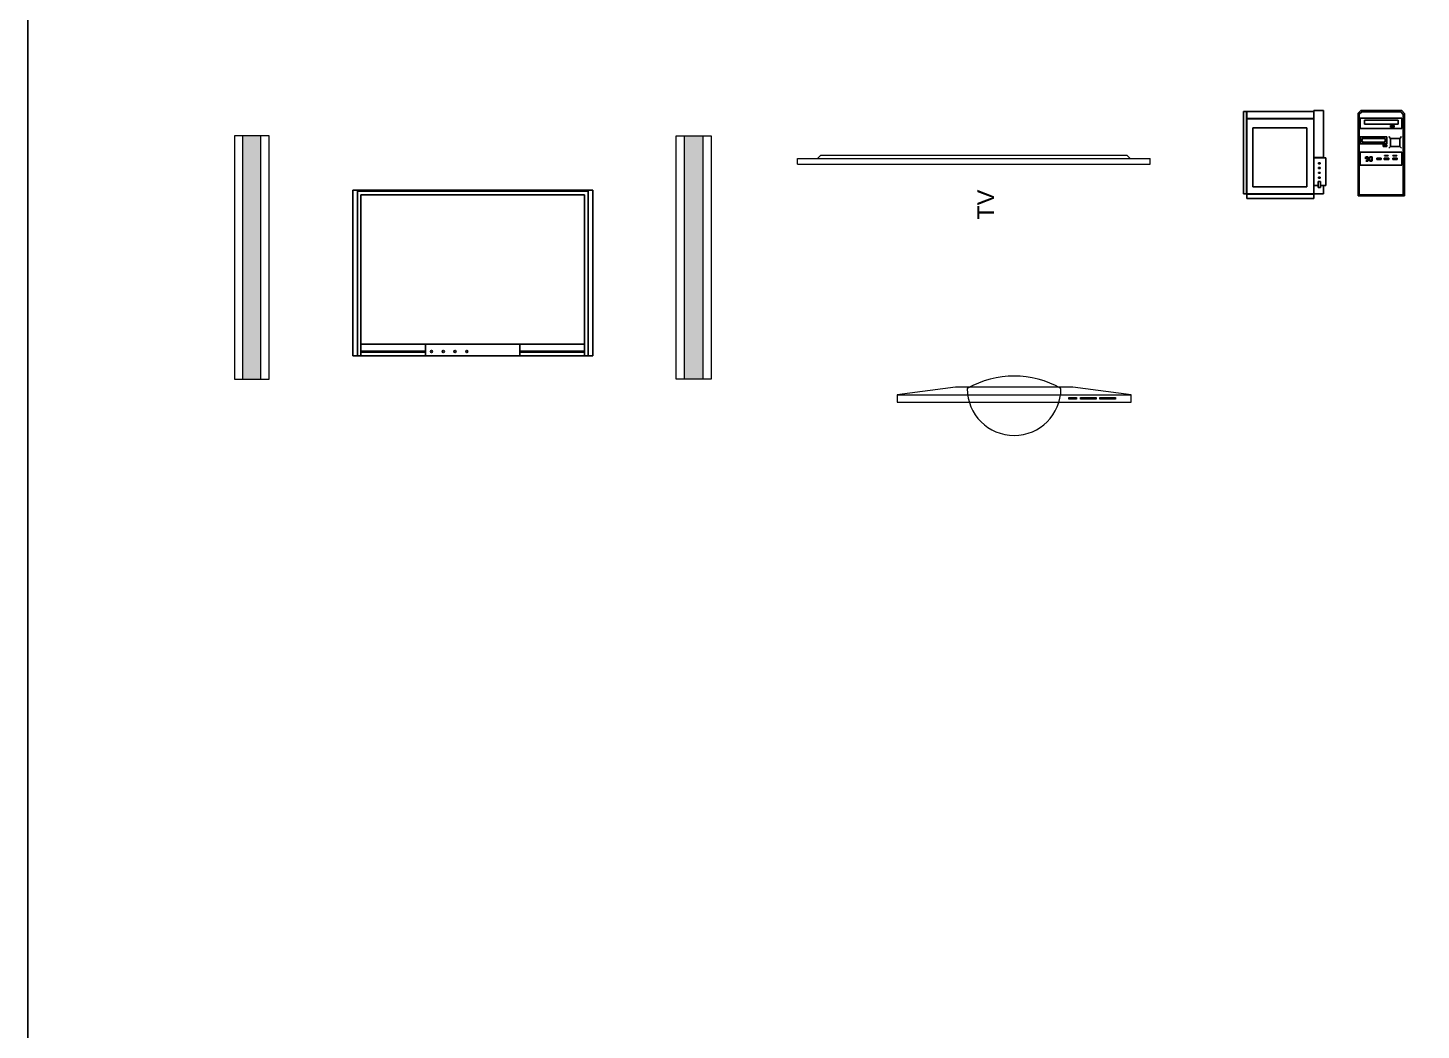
# Model space of a CAD drawing. Header units: millimetres. Extents: x 3103 to 179340, y -10977 to 70536.
# Drawn here: x 106492 to 112414, y 7381 to 11641 of the extents above; entities that cross this region are included whole.
import ezdxf

# ---------------------------------------------------------------- set-up
doc = ezdxf.new("R2010")
doc.units = ezdxf.units.MM
doc.header["$LTSCALE"] = 0.5
doc.linetypes.add('ELGO_LTYPE0', pattern=[0])
doc.layers.add('Furniture & Equipment', color=7, linetype='Continuous')
doc.layers.add('MEBEL', color=1, linetype='Continuous')
doc.layers.add('Tonkie', color=7, linetype='Continuous', lineweight=0)
doc.layers.add('техника', color=10, linetype='Continuous', lineweight=5)
doc.styles.add('Arial', font='ARIAL.TTF')

# ---------------------------------------------------------------- blocks, each defined once
blk = doc.blocks.new('Copier_40')
at = {"layer": 'Furniture & Equipment', "color": 1, "linetype": 'Continuous'}
for p, q in [((14, 370), (0, 370)), ((0, 370), (0, 20)), ((14, 20), (14, 370)), ((299, 370), (15, 370)), ((15, 370), (15, 340)), ((299, 340), (299, 370)), ((340, 374), (300, 374)), ((300, 374), (300, 174)), ((340, 174), (340, 374)), ((15, 340), (299, 340)), ((299, 339), (15, 339)), ((15, 339), (15, 20)), ((40, 300), (270, 300)), ((40, 50), (40, 300)), ((270, 50), (270, 300)), ((299, 20), (299, 339)), ((300, 174), (340, 174)), ((350, 173), (300, 173)), ((300, 173), (300, 20)), ((319, 151), (327, 151)), ((319, 147), (319, 151)), ((319, 147), (327, 147)), ((319, 131), (327, 131)), ((319, 127), (319, 131)), ((319, 127), (327, 127)), ((327, 147), (327, 151)), ((327, 127), (327, 131)), ((350, 55), (350, 173)), ((318, 72), (328, 72)), ((318, 47), (318, 72)), ((319, 111), (327, 111)), ((319, 107), (319, 111)), ((319, 107), (327, 107)), ((319, 91), (327, 91)), ((319, 87), (319, 91)), ((319, 87), (327, 87)), ((327, 107), (327, 111)), ((327, 87), (327, 91)), ((328, 47), (328, 72)), ((0, 20), (14, 20)), ((15, 20), (299, 20)), ((15, 19), (15, 0)), ((299, 19), (15, 19)), ((15, 0), (299, 0)), ((40, 50), (270, 50)), ((299, 0), (299, 19)), ((300, 55), (318, 55)), ((300, 20), (340, 20)), ((318, 47), (328, 47)), ((328, 55), (340, 55)), ((340, 20), (340, 55)), ((340, 55), (350, 55))]:
    blk.add_line(p, q, dxfattribs=at)
blk = doc.blocks.new('Экран')
at = {"layer": 'Tonkie'}
for p, q in [((-39.5, 750), (-14.5, 750)), ((-39.5, 750), (-39.5, -750)), ((-14.5, 750), (-14.5, -750)), ((-14.5, 664.2), (0, 650.8)), ((0, 650.8), (0, -650.8)), ((-14.5, -664.2), (0, -650.8)), ((-39.5, -750), (-14.5, -750))]:
    blk.add_line(p, q, dxfattribs=at)
blk = doc.blocks.new('m_163')
at = {"color": 0, "linetype": 'ELGO_LTYPE0'}
for p, q in [((-98.8, 352), (-87.4, 362.3)), ((-93.8, 347.9), (-82.9, 358)), ((-87.4, 362.3), (87.4, 362.3)), ((-82.9, 358), (82.9, 358)), ((82.9, 358), (93.8, 346.4)), ((87.4, 362.3), (98.8, 350.4)), ((-98.8, 0), (-98.8, 352)), ((-93.8, 4.3), (-93.8, 347.9)), ((-89.2, 286.4), (-89.2, 330.1)), ((-89.2, 330.1), (87.5, 330.1)), ((-71.5, 304.4), (-71.5, 321.2)), ((-71.5, 321.2), (72.3, 321.2)), ((72.3, 304.4), (-71.5, 304.4)), ((39, 292.4), (39, 298.8)), ((39, 298.8), (55, 298.8)), ((55, 298.8), (55, 292.4)), ((72.3, 321.2), (72.3, 304.4)), ((87.5, 330.1), (87.5, 286.4)), ((93.8, 346.4), (93.8, 4.3)), ((98.8, 350.4), (98.8, 0)), ((-89.4, 221.2), (-89.4, 251.2)), ((-89.4, 251.2), (24.3, 251.2)), ((87.5, 286.4), (-89.2, 286.4)), ((-81.9, 228.4), (-81.9, 244.6)), ((-81.9, 244.6), (-77.5, 240.8)), ((-81.9, 244.6), (16.1, 244.6)), ((16.1, 244.6), (12.1, 240.7)), ((16.1, 228.4), (16.1, 244.6)), ((24.3, 251.2), (24.3, 221.2)), ((38.9, 244.5), (31.8, 251.8)), ((38.6, 209.9), (38.9, 244.5)), ((78.5, 244.5), (38.9, 244.5)), ((55, 292.4), (39, 292.4)), ((78.5, 244.5), (85.7, 251.8)), ((78.6, 209.9), (78.5, 244.5)), ((24.3, 221.2), (-89.4, 221.2)), ((-89, 131.1), (-89, 186.2)), ((-89, 186.2), (87.4, 186.2)), ((-77.5, 232.5), (-81.9, 228.4)), ((-81.9, 228.4), (16.1, 228.4)), ((8.4, 210), (8.4, 216.4)), ((8.4, 216.4), (24.4, 216.4)), ((24.4, 210), (8.4, 210)), ((16.1, 228.4), (12, 232.4)), ((24.4, 216.4), (24.4, 210)), ((31.7, 202.9), (38.6, 209.9)), ((38.6, 209.9), (78.6, 209.9)), ((78.6, 209.9), (85.7, 202.9)), ((87.4, 186.2), (87.4, 131.1)), ((87.4, 131.1), (-89, 131.1)), ((-66.5, 157.3), (-66.5, 166.2)), ((-66.5, 166.2), (-64.8, 164.7)), ((-64.8, 158.6), (-66.5, 157.3)), ((-66.5, 157.3), (-64.8, 158.6)), ((-66, 166.4), (-66, 166.4)), ((-66, 166.4), (-64.7, 164.7)), ((-64.7, 164.7), (-66, 166.4)), ((-66, 166.4), (-56.5, 166.4)), ((-66, 156.9), (-64.7, 158.6)), ((-64.7, 158.6), (-66, 156.9)), ((-66, 156.9), (-66, 156.9)), ((-66, 156.9), (-56.5, 156.9)), ((-66, 147.9), (-64.7, 149.6)), ((-64.7, 149.6), (-66, 147.9)), ((-66, 147.9), (-66, 147.9)), ((-66, 147.9), (-56.5, 147.9)), ((-64.8, 164.7), (-64.8, 158.6)), ((-58.6, 164.7), (-64.7, 164.7)), ((-58.6, 158.6), (-64.7, 158.6)), ((-58.6, 149.6), (-64.7, 149.6)), ((-56.5, 166.4), (-58.6, 164.7)), ((-58.6, 164.7), (-56.4, 166.4)), ((-56.5, 156.9), (-58.6, 158.6)), ((-58.6, 158.6), (-56.5, 157)), ((-56.5, 147.9), (-58.6, 149.6)), ((-58.6, 149.6), (-56.4, 147.9)), ((-58.1, 164.7), (-56.4, 166.2)), ((-58.1, 158.6), (-58.1, 164.7)), ((-56.4, 157.3), (-58.1, 158.6)), ((-58.1, 158.6), (-56.4, 157.3)), ((-58.1, 155.6), (-56.4, 157)), ((-58.1, 149.5), (-58.1, 155.6)), ((-56.4, 148.2), (-58.1, 149.5)), ((-58.1, 149.5), (-56.4, 148.2)), ((-56.4, 166.4), (-56.5, 166.4)), ((-56.4, 147.9), (-56.5, 147.9)), ((-56.4, 166.2), (-56.4, 157.3)), ((-56.4, 157.3), (-56.4, 157.3)), ((-56.4, 157), (-56.4, 148.2)), ((-56.4, 148.2), (-56.4, 148.2)), ((-49.6, 157.3), (-49.6, 166.2)), ((-49.6, 166.2), (-47.9, 164.7)), ((-47.9, 158.6), (-49.6, 157.3)), ((-49.6, 157.3), (-47.9, 158.6)), ((-49.6, 148.3), (-49.6, 157.1)), ((-49.6, 157.1), (-47.9, 155.7)), ((-47.9, 149.6), (-49.6, 148.3)), ((-49.6, 148.3), (-47.9, 149.6)), ((-49.1, 147.9), (-47.8, 149.6)), ((-47.8, 149.6), (-49.1, 147.9)), ((-49.1, 147.9), (-49.1, 147.9)), ((-49.1, 147.9), (-39.6, 147.9)), ((-48.9, 166.4), (-48.8, 166.4)), ((-47.5, 164.7), (-48.9, 166.4)), ((-48.8, 166.4), (-47.5, 164.7)), ((-48.8, 166.4), (-39.3, 166.4)), ((-47.9, 164.7), (-47.9, 158.6)), ((-47.9, 155.7), (-47.9, 149.6)), ((-41.7, 149.6), (-47.8, 149.6)), ((-41.4, 164.7), (-47.5, 164.7)), ((-39.6, 147.9), (-41.7, 149.6)), ((-41.7, 149.6), (-39.5, 147.9)), ((-39.3, 166.4), (-41.4, 164.7)), ((-41.4, 164.7), (-39.3, 166.4)), ((-40.7, 164.7), (-39, 166.2)), ((-40.7, 158.6), (-40.7, 164.7)), ((-39, 157.3), (-40.7, 158.6)), ((-40.7, 158.6), (-39, 157.3)), ((-40.6, 155.6), (-38.9, 157)), ((-40.6, 149.5), (-40.6, 155.6)), ((-38.9, 148.2), (-40.6, 149.5)), ((-40.6, 149.5), (-38.9, 148.2)), ((-39.5, 147.9), (-39.6, 147.9)), ((-39.3, 166.4), (-39.3, 166.4)), ((-39, 166.2), (-39, 157.3)), ((-39, 157.3), (-39, 157.3)), ((-38.9, 157), (-38.9, 148.2)), ((-38.9, 148.2), (-38.9, 148.2)), ((-19.5, 154.1), (-19.5, 159.7)), ((-19.5, 159.7), (-16.8, 158.1)), ((-19.5, 159.7), (-0.2, 159.7)), ((-17, 156), (-19.5, 154.1)), ((-19.5, 154.1), (-0.2, 154.1)), ((-16.8, 158.1), (-17, 156)), ((-2.9, 156), (-17, 156)), ((-2.9, 158.1), (-16.8, 158.1)), ((-0.2, 159.7), (-2.9, 158.1)), ((-2.9, 156), (-2.9, 158.1)), ((-0.2, 154.1), (-2.9, 156)), ((-0.2, 154.1), (-0.2, 159.7)), ((12.9, 154.1), (12.9, 159.7)), ((12.9, 159.7), (15.6, 158.1)), ((12.9, 159.7), (32.2, 159.7)), ((15.4, 156), (12.9, 154.1)), ((12.9, 154.1), (32.2, 154.1)), ((13.4, 169.8), (13.4, 172.4)), ((13.4, 172.4), (29.5, 172.4)), ((29.5, 169.8), (13.4, 169.8)), ((15.6, 158.1), (15.4, 156)), ((29.5, 156), (15.4, 156)), ((29.5, 158.1), (15.6, 158.1)), ((29.5, 172.4), (29.5, 169.8)), ((32.2, 159.7), (29.5, 158.1)), ((29.5, 156), (29.5, 158.1)), ((32.2, 154.1), (29.5, 156)), ((32.2, 154.1), (32.2, 159.7)), ((48.7, 154.1), (48.7, 159.7)), ((48.7, 159.7), (51.4, 158.1)), ((48.7, 159.7), (67.9, 159.7)), ((51.1, 156), (48.7, 154.1)), ((48.7, 154.1), (67.9, 154.1)), ((49.6, 169.8), (49.6, 172.4)), ((49.6, 172.4), (65.7, 172.4)), ((65.7, 169.8), (49.6, 169.8)), ((51.4, 158.1), (51.1, 156)), ((65.2, 156), (51.1, 156)), ((65.2, 158.1), (51.4, 158.1)), ((67.9, 159.7), (65.2, 158.1)), ((65.2, 156), (65.2, 158.1)), ((67.9, 154.1), (65.2, 156)), ((65.7, 172.4), (65.7, 169.8)), ((67.9, 154.1), (67.9, 159.7)), ((-98.8, 0), (-97.9, 0.8)), ((98.8, 0), (-98.8, 0)), ((-97.9, 0.8), (-93.8, 4.3)), ((93.8, 4.3), (-93.8, 4.3)), ((93.8, 4.3), (97.9, 0.8)), ((97.9, 0.8), (98.8, 0))]:
    blk.add_line(p, q, dxfattribs=at)
blk = doc.blocks.new('54y45')
at = {"layer": 'техника'}
blk.add_hatch(color=256, dxfattribs=at).paths.add_polyline_path([(218621.6, -20370), (218543.4, -20370), (218543.4, -21404.6), (218621.6, -21404.6)])
for p, q in [((218508.4, -21404.6), (218508.4, -20370)), ((218508.4, -20370), (218656.6, -20370)), ((218543.4, -21404.6), (218543.4, -20370)), ((218621.6, -20370), (218621.6, -21404.6)), ((218656.6, -20370), (218656.6, -21404.6)), ((218656.6, -21404.6), (218508.4, -21404.6))]:
    blk.add_line(p, q, dxfattribs=at)
blk = doc.blocks.new('Телевизор 2 10')
at = {"layer": 'MEBEL', "linetype": 'Continuous', "lineweight": 20}
for p, q in [((355.4, 91.3), (0, 45.7)), ((1066.3, 91.3), (355.4, 91.3)), ((1421.7, 45.7), (1066.3, 91.3)), ((0, 45.7), (0, 0)), ((0, 45.7), (1421.7, 45.7)), ((0, 0), (1421.7, 0)), ((1042.6, 18.3), (1042.6, 29.7)), ((1042.6, 29.7), (1089.9, 29.7)), ((1089.9, 18.3), (1042.6, 18.3)), ((1089.9, 29.7), (1089.9, 18.3)), ((1113.6, 18.3), (1113.6, 29.7)), ((1113.6, 29.7), (1208.4, 29.7)), ((1208.4, 18.3), (1113.6, 18.3)), ((1208.4, 29.7), (1208.4, 18.3)), ((1232.1, 18.3), (1232.1, 29.7)), ((1232.1, 29.7), (1326.9, 29.7)), ((1326.9, 18.3), (1232.1, 18.3)), ((1326.9, 29.7), (1326.9, 18.3)), ((1421.7, 0), (1421.7, 45.7))]:
    blk.add_line(p, q, dxfattribs=at)
for centre, radius, start, end in [((710.8, -409.4), 568.7, 60, 120), ((710.8, 83), 284.3, 180, 0)]:
    blk.add_arc(centre, radius, start, end, dxfattribs=at)

msp = doc.modelspace()

# ---------------------------------------------------------------- linework, layer by layer
at = {"layer": 'MEBEL'}
for p, q in [((107872.7, 10247.2), (107872.8, 10951.2)), ((107872.8, 10951.2), (108892.8, 10951)), ((107892.7, 10247.2), (107892.8, 10951.2)), ((107892.8, 10946.2), (108872.8, 10946)), ((107907.7, 10247.2), (107907.8, 10931.2)), ((107907.8, 10931.2), (108857.8, 10931)), ((108857.7, 10247), (108857.8, 10931)), ((108872.7, 10247), (108872.8, 10951)), ((108892.7, 10247), (108892.8, 10951)), ((107872.7, 10247.2), (108892.7, 10247)), ((107907.7, 10297.2), (108857.7, 10297)), ((107907.7, 10267.2), (108182.7, 10267.1)), ((107907.7, 10262.2), (108182.7, 10262.1)), ((108182.7, 10247.1), (108182.7, 10297.1)), ((108582.7, 10247), (108582.7, 10297)), ((108582.7, 10267), (108857.7, 10267)), ((108582.7, 10262), (108857.7, 10262))]:
    msp.add_line(p, q, dxfattribs=at)
msp.add_lwpolyline([(106491.9, 13303.3), (130548.4, 13303.3), (130548.4, 3121), (106491.9, 3121)], close=True, dxfattribs=at)
for centre in [(108207.6, 10265.5), (108257.6, 10265.5), (108307.6, 10265.5), (108357.6, 10265.5)]:
    msp.add_circle(centre, 4.57, dxfattribs=at)

# ---------------------------------------------------------------- block references
for name, p in [('Copier_40', (111658.1, 10915.8)), ('m_163', (112244.3, 10926.8)), ('54y45', (-109260.5, 31551.9))]:
    msp.add_blockref(name, p, dxfattribs=at)
at = {"layer": 'MEBEL', "xscale": -1}
msp.add_blockref('54y45', (326026.1, 31551.9), dxfattribs=at)
at = {"layer": 'MEBEL', "rotation": 90}
msp.add_blockref('Экран', (110512.6, 11100.6), dxfattribs=at)
at = {"layer": 'MEBEL', "xscale": 0.7000000000116415, "yscale": 0.7000000000116415, "zscale": 0.7000000000116415}
msp.add_blockref('Телевизор 2 10', (110186.3, 10049.6), dxfattribs=at)

# ---------------------------------------------------------------- texts
at = {"layer": 'MEBEL', "style": 'Arial'}
msp.add_text('TV', height=71.44, rotation=90, dxfattribs=at).set_placement((110598.9, 10825.8))

doc.saveas('drawing.dxf')
